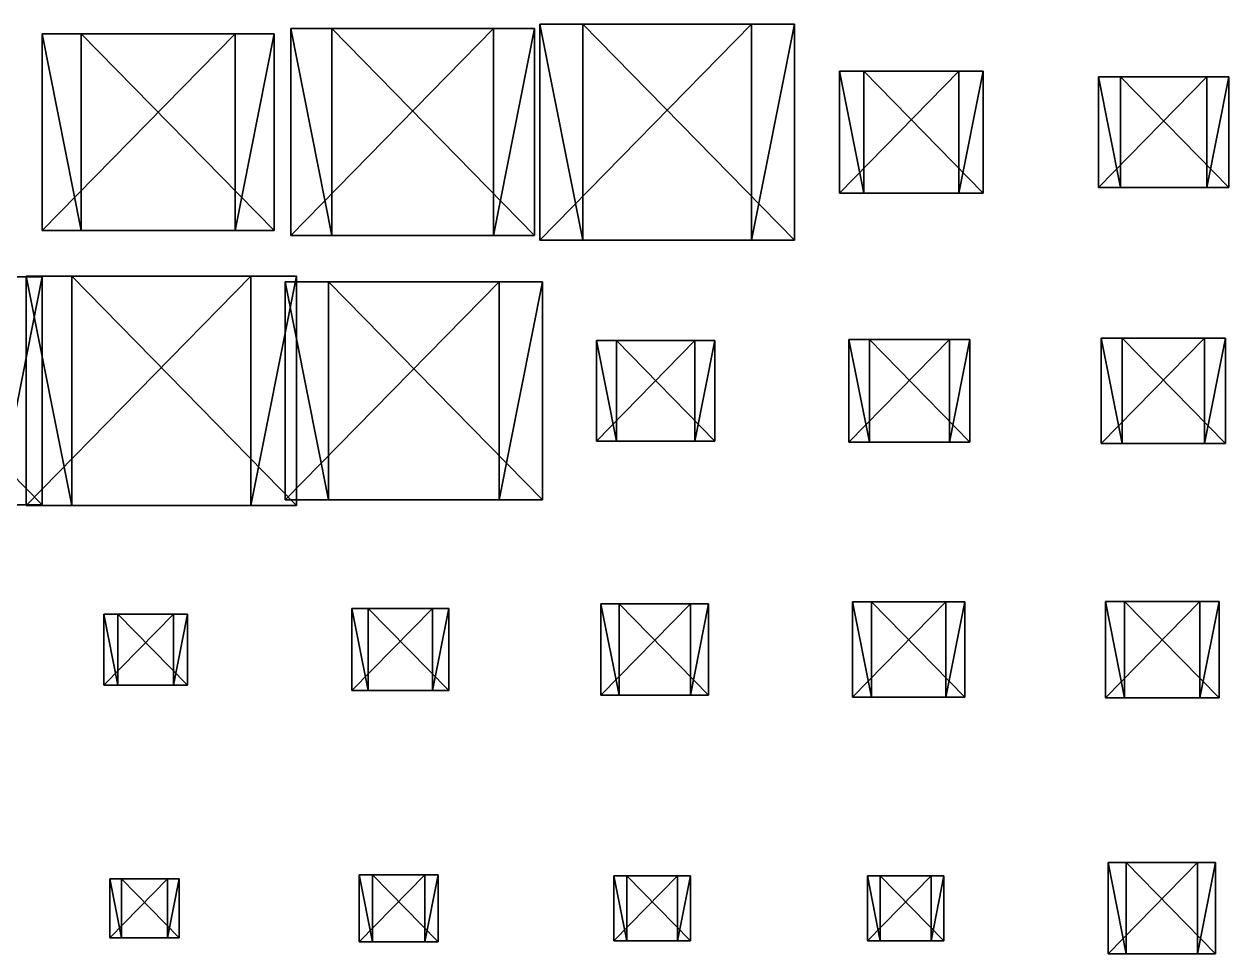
# Model space of a CAD drawing. Header units: metres. Extents: x -316 to 301, y -240 to 227.
# Drawn here: x -72.2 to 11.7, y -234.2 to -169.5 of the extents above; entities that cross this region are included whole.
import ezdxf

# ---------------------------------------------------------------- set-up
doc = ezdxf.new("R2010")
doc.units = ezdxf.units.M

msp = doc.modelspace()

# ---------------------------------------------------------------- linework, layer by layer
for points in [[(-70.91319, -183.84706, -466.1846), (-70.91319, -170.15294, -466.1846), (-57.492043, -170.15294, -468.90518), (-57.491943, -170.15283, -468.9051)], [(-68.19259, -183.84706, -452.76346), (-68.19259, -170.15294, -452.76346), (-70.91319, -170.15294, -466.1846), (-70.91309, -170.15283, -466.1845)], [(-70.91319, -170.15294, -466.1846), (-68.19259, -170.15294, -452.76346), (-54.771442, -170.15294, -455.48404), (-54.771343, -170.15283, -455.48395)], [(-54.771442, -170.15294, -455.48404), (-57.492043, -170.15294, -468.90518), (-70.91319, -170.15294, -466.1846), (-70.91309, -170.15283, -466.1845)], [(-57.492043, -170.15294, -468.90518), (-57.492043, -183.84706, -468.90518), (-70.91319, -183.84706, -466.1846), (-70.91309, -183.84695, -466.1845)], [(-70.91319, -170.15294, -466.1846), (-70.91319, -183.84706, -466.1846), (-68.19259, -183.84706, -452.76346), (-68.19249, -183.84695, -452.76337)], [(-54.771442, -183.84706, -455.48404), (-54.771442, -170.15294, -455.48404), (-68.19259, -170.15294, -452.76346), (-68.19249, -170.15283, -452.76337)], [(-68.19259, -170.15294, -452.76346), (-68.19259, -183.84706, -452.76346), (-54.771442, -183.84706, -455.48404), (-54.771343, -183.84695, -455.48395)], [(-57.492043, -183.84706, -468.90518), (-57.492043, -170.15294, -468.90518), (-54.771442, -170.15294, -455.48404), (-54.771343, -170.15283, -455.48395)], [(-54.771442, -170.15294, -455.48404), (-54.771442, -183.84706, -455.48404), (-57.492043, -183.84706, -468.90518), (-57.491943, -183.84695, -468.9051)], [(-53.617912, -184.2, -469.69052), (-53.617912, -169.8, -469.69052), (-39.50495, -169.8, -472.55136), (-39.504852, -169.7999, -472.55127)], [(-50.757072, -184.2, -455.57755), (-50.757072, -169.8, -455.57755), (-53.617912, -169.8, -469.69052), (-53.617813, -169.7999, -469.69043)], [(-53.617912, -169.8, -469.69052), (-50.757072, -169.8, -455.57755), (-36.64411, -169.8, -458.4384), (-36.644012, -169.7999, -458.4383)], [(-36.64411, -169.8, -458.4384), (-39.50495, -169.8, -472.55136), (-53.617912, -169.8, -469.69052), (-53.617813, -169.7999, -469.69043)], [(-39.50495, -169.8, -472.55136), (-39.50495, -184.2, -472.55136), (-53.617912, -184.2, -469.69052), (-53.617813, -184.19989, -469.69043)], [(-53.617912, -169.8, -469.69052), (-53.617912, -184.2, -469.69052), (-50.757072, -184.2, -455.57755), (-50.756973, -184.19989, -455.57745)], [(-36.64411, -184.2, -458.4384), (-36.64411, -169.8, -458.4384), (-50.757072, -169.8, -455.57755), (-50.756973, -169.7999, -455.57745)], [(-50.757072, -169.8, -455.57755), (-50.757072, -184.2, -455.57755), (-36.64411, -184.2, -458.4384), (-36.644012, -184.19989, -458.4383)], [(-39.50495, -184.2, -472.55136), (-39.50495, -169.8, -472.55136), (-36.64411, -169.8, -458.4384), (-36.644012, -169.7999, -458.4383)], [(-36.64411, -169.8, -458.4384), (-36.64411, -184.2, -458.4384), (-39.50495, -184.2, -472.55136), (-39.504852, -184.19989, -472.55127)], [(-36.288017, -184.51765, -473.20346), (-36.288017, -169.48235, -473.20346), (-21.552427, -169.48235, -476.19052), (-21.552328, -169.48224, -476.19043)], [(-33.300964, -184.51765, -458.46786), (-33.300964, -169.48235, -458.46786), (-36.288017, -169.48235, -473.20346), (-36.287918, -169.48224, -473.20337)], [(-36.288017, -169.48235, -473.20346), (-33.300964, -169.48235, -458.46786), (-18.565376, -169.48235, -461.45493), (-18.565277, -169.48224, -461.45483)], [(-18.565376, -169.48235, -461.45493), (-21.552427, -169.48235, -476.19052), (-36.288017, -169.48235, -473.20346), (-36.287918, -169.48224, -473.20337)], [(-21.552427, -169.48235, -476.19052), (-21.552427, -184.51765, -476.19052), (-36.288017, -184.51765, -473.20346), (-36.287918, -184.51755, -473.20337)], [(-36.288017, -169.48235, -473.20346), (-36.288017, -184.51765, -473.20346), (-33.300964, -184.51765, -458.46786), (-33.300865, -184.51755, -458.46777)], [(-18.565376, -184.51765, -461.45493), (-18.565376, -169.48235, -461.45493), (-33.300964, -169.48235, -458.46786), (-33.300865, -169.48224, -458.46777)], [(-33.300964, -169.48235, -458.46786), (-33.300964, -184.51765, -458.46786), (-18.565376, -184.51765, -461.45493), (-18.565277, -184.51755, -461.45483)], [(-21.552427, -184.51765, -476.19052), (-21.552427, -169.48235, -476.19052), (-18.565376, -169.48235, -461.45493), (-18.565277, -169.48224, -461.45483)], [(-18.565376, -169.48235, -461.45493), (-18.565376, -184.51765, -461.45493), (-21.552427, -184.51765, -476.19052), (-21.552328, -184.51755, -476.19043)], [(-15.429885, -181.23529, -477.4316), (-15.429885, -172.76471, -477.4316), (-7.1281443, -172.76471, -479.11444), (-7.128044, -172.7646, -479.11435)], [(-13.747039, -181.23529, -469.12988), (-13.747039, -172.76471, -469.12988), (-15.429885, -172.76471, -477.4316), (-15.429785, -172.7646, -477.43152)], [(-15.429885, -172.76471, -477.4316), (-13.747039, -172.76471, -469.12988), (-5.445298, -172.76471, -470.8127), (-5.445198, -172.7646, -470.81262)], [(-5.445298, -172.76471, -470.8127), (-7.1281443, -172.76471, -479.11444), (-15.429885, -172.76471, -477.4316), (-15.429785, -172.7646, -477.43152)], [(-7.1281443, -172.76471, -479.11444), (-7.1281443, -181.23529, -479.11444), (-15.429885, -181.23529, -477.4316), (-15.429785, -181.23518, -477.43152)], [(-15.429885, -172.76471, -477.4316), (-15.429885, -181.23529, -477.4316), (-13.747039, -181.23529, -469.12988), (-13.746939, -181.23518, -469.1298)], [(-5.445298, -181.23529, -470.8127), (-5.445298, -172.76471, -470.8127), (-13.747039, -172.76471, -469.12988), (-13.746939, -172.7646, -469.1298)], [(-13.747039, -172.76471, -469.12988), (-13.747039, -181.23529, -469.12988), (-5.445298, -181.23529, -470.8127), (-5.445198, -181.23518, -470.81262)], [(-7.1281443, -181.23529, -479.11444), (-7.1281443, -172.76471, -479.11444), (-5.445298, -172.76471, -470.8127), (-5.445198, -172.7646, -470.81262)], [(-5.445298, -172.76471, -470.8127), (-5.445298, -181.23529, -470.8127), (-7.1281443, -181.23529, -479.11444), (-7.128044, -181.23518, -479.11435)], [(2.5917983, -180.84706, -481.08478), (2.5917983, -173.15294, -481.08478), (10.132545, -173.15294, -482.61337), (10.132646, -173.15283, -482.61328)], [(4.1203837, -180.84706, -473.54404), (4.1203837, -173.15294, -473.54404), (2.5917983, -173.15294, -481.08478), (2.5918982, -173.15283, -481.0847)], [(2.5917983, -173.15294, -481.08478), (4.1203837, -173.15294, -473.54404), (11.661131, -173.15294, -475.07263), (11.661231, -173.15283, -475.07254)], [(11.661131, -173.15294, -475.07263), (10.132545, -173.15294, -482.61337), (2.5917983, -173.15294, -481.08478), (2.5918982, -173.15283, -481.0847)], [(10.132545, -173.15294, -482.61337), (10.132545, -180.84706, -482.61337), (2.5917983, -180.84706, -481.08478), (2.5918982, -180.84695, -481.0847)], [(2.5917983, -173.15294, -481.08478), (2.5917983, -180.84706, -481.08478), (4.1203837, -180.84706, -473.54404), (4.120484, -180.84695, -473.54395)], [(11.661131, -180.84706, -475.07263), (11.661131, -173.15294, -475.07263), (4.1203837, -173.15294, -473.54404), (4.120484, -173.15283, -473.54395)], [(4.1203837, -173.15294, -473.54404), (4.1203837, -180.84706, -473.54404), (11.661131, -180.84706, -475.07263), (11.661231, -180.84695, -475.07254)], [(10.132545, -180.84706, -482.61337), (10.132545, -173.15294, -482.61337), (11.661131, -173.15294, -475.07263), (11.661231, -173.15283, -475.07254)], [(11.661131, -173.15294, -475.07263), (11.661131, -180.84706, -475.07263), (10.132545, -180.84706, -482.61337), (10.132646, -180.84695, -482.61328)], [(4.1203837, -180.84706, -473.54404), (2.5917983, -180.84706, -481.08478), (10.132545, -180.84706, -482.61337), (10.132646, -180.84695, -482.61328)], [(10.132545, -180.84706, -482.61337), (11.661131, -180.84706, -475.07263), (4.1203837, -180.84706, -473.54404), (4.120484, -180.84695, -473.54395)], [(-13.747039, -181.23529, -469.12988), (-15.429885, -181.23529, -477.4316), (-7.1281443, -181.23529, -479.11444), (-7.128044, -181.23518, -479.11435)], [(-7.1281443, -181.23529, -479.11444), (-5.445298, -181.23529, -470.8127), (-13.747039, -181.23529, -469.12988), (-13.746939, -181.23518, -469.1298)], [(-68.19259, -183.84706, -452.76346), (-70.91319, -183.84706, -466.1846), (-57.492043, -183.84706, -468.90518), (-57.491943, -183.84695, -468.9051)], [(-57.492043, -183.84706, -468.90518), (-54.771442, -183.84706, -455.48404), (-68.19259, -183.84706, -452.76346), (-68.19249, -183.84695, -452.76337)], [(-50.757072, -184.2, -455.57755), (-53.617912, -184.2, -469.69052), (-39.50495, -184.2, -472.55136), (-39.504852, -184.19989, -472.55127)], [(-39.50495, -184.2, -472.55136), (-36.64411, -184.2, -458.4384), (-50.757072, -184.2, -455.57755), (-50.756973, -184.19989, -455.57745)], [(-33.300964, -184.51765, -458.46786), (-36.288017, -184.51765, -473.20346), (-21.552427, -184.51765, -476.19052), (-21.552328, -184.51755, -476.19043)], [(-21.552427, -184.51765, -476.19052), (-18.565376, -184.51765, -461.45493), (-33.300964, -184.51765, -458.46786), (-33.300865, -184.51755, -458.46777)], [(-89.62669, -187.05882, -462.39117), (-86.47136, -187.05882, -446.82544), (-70.905594, -187.05882, -449.98077), (-70.905495, -187.05872, -449.98068)], [(-70.905594, -187.05882, -449.98077), (-74.06093, -187.05882, -465.5465), (-89.62669, -187.05882, -462.39117), (-89.626595, -187.05872, -462.39108)], [(-70.905594, -202.94118, -449.98077), (-70.905594, -187.05882, -449.98077), (-86.47136, -187.05882, -446.82544), (-86.47126, -187.05872, -446.82535)], [(-86.47136, -187.05882, -446.82544), (-86.47136, -202.94118, -446.82544), (-70.905594, -202.94118, -449.98077), (-70.905495, -202.94107, -449.98068)], [(-74.06093, -202.94118, -465.5465), (-74.06093, -187.05882, -465.5465), (-70.905594, -187.05882, -449.98077), (-70.905495, -187.05872, -449.98068)], [(-70.905594, -187.05882, -449.98077), (-70.905594, -202.94118, -449.98077), (-74.06093, -202.94118, -465.5465), (-74.06083, -202.94107, -465.54642)], [(-72.0201, -202.97647, -465.9602), (-72.0201, -187.02353, -465.9602), (-56.38516, -187.02353, -469.12958), (-56.38506, -187.02342, -469.1295)], [(-68.850746, -202.97647, -450.32526), (-68.850746, -187.02353, -450.32526), (-72.0201, -187.02353, -465.9602), (-72.020004, -187.02342, -465.9601)], [(-72.0201, -187.02353, -465.9602), (-68.850746, -187.02353, -450.32526), (-53.215797, -187.02353, -453.49463), (-53.2157, -187.02342, -453.49454)], [(-53.215797, -187.02353, -453.49463), (-56.38516, -187.02353, -469.12958), (-72.0201, -187.02353, -465.9602), (-72.020004, -187.02342, -465.9601)], [(-56.38516, -187.02353, -469.12958), (-56.38516, -202.97647, -469.12958), (-72.0201, -202.97647, -465.9602), (-72.020004, -202.97636, -465.9601)], [(-72.0201, -187.02353, -465.9602), (-72.0201, -202.97647, -465.9602), (-68.850746, -202.97647, -450.32526), (-68.85065, -202.97636, -450.32516)], [(-53.215797, -202.97647, -453.49463), (-53.215797, -187.02353, -453.49463), (-68.850746, -187.02353, -450.32526), (-68.85065, -187.02342, -450.32516)], [(-68.850746, -187.02353, -450.32526), (-68.850746, -202.97647, -450.32526), (-53.215797, -202.97647, -453.49463), (-53.2157, -202.97636, -453.49454)], [(-56.38516, -202.97647, -469.12958), (-56.38516, -187.02353, -469.12958), (-53.215797, -187.02353, -453.49463), (-53.2157, -187.02342, -453.49454)], [(-53.215797, -187.02353, -453.49463), (-53.215797, -202.97647, -453.49463), (-56.38516, -202.97647, -469.12958), (-56.38506, -202.97636, -469.1295)], [(-53.99842, -202.58824, -469.61337), (-53.99842, -187.41176, -469.61337), (-39.124466, -187.41176, -472.62848), (-39.124367, -187.41165, -472.6284)], [(-50.983322, -202.58824, -454.73944), (-50.983322, -187.41176, -454.73944), (-53.99842, -187.41176, -469.61337), (-53.99832, -187.41165, -469.61328)], [(-53.99842, -187.41176, -469.61337), (-50.983322, -187.41176, -454.73944), (-36.109367, -187.41176, -457.75455), (-36.10927, -187.41165, -457.75446)], [(-36.109367, -187.41176, -457.75455), (-39.124466, -187.41176, -472.62848), (-53.99842, -187.41176, -469.61337), (-53.99832, -187.41165, -469.61328)], [(-39.124466, -187.41176, -472.62848), (-39.124466, -202.58824, -472.62848), (-53.99842, -202.58824, -469.61337), (-53.99832, -202.58813, -469.61328)], [(-53.99842, -187.41176, -469.61337), (-53.99842, -202.58824, -469.61337), (-50.983322, -202.58824, -454.73944), (-50.983223, -202.58813, -454.73935)], [(-36.109367, -202.58824, -457.75455), (-36.109367, -187.41176, -457.75455), (-50.983322, -187.41176, -454.73944), (-50.983223, -187.41165, -454.73935)], [(-50.983322, -187.41176, -454.73944), (-50.983322, -202.58824, -454.73944), (-36.109367, -202.58824, -457.75455), (-36.10927, -202.58813, -457.75446)], [(-39.124466, -202.58824, -472.62848), (-39.124466, -187.41176, -472.62848), (-36.109367, -187.41176, -457.75455), (-36.10927, -187.41165, -457.75446)], [(-36.109367, -187.41176, -457.75455), (-36.109367, -202.58824, -457.75455), (-39.124466, -202.58824, -472.62848), (-39.124367, -202.58813, -472.6284)], [(-32.344685, -198.49411, -474.0028), (-32.344685, -191.50589, -474.0028), (-25.49575, -191.50589, -475.39117), (-25.495651, -191.50578, -475.39108)], [(-30.956337, -198.49411, -467.15387), (-30.956337, -191.50589, -467.15387), (-32.344685, -191.50589, -474.0028), (-32.344585, -191.50578, -474.00272)], [(-32.344685, -191.50589, -474.0028), (-30.956337, -191.50589, -467.15387), (-24.107403, -191.50589, -468.54224), (-24.107304, -191.50578, -468.54214)], [(-24.107403, -191.50589, -468.54224), (-25.49575, -191.50589, -475.39117), (-32.344685, -191.50589, -474.0028), (-32.344585, -191.50578, -474.00272)], [(-25.49575, -191.50589, -475.39117), (-25.49575, -198.49411, -475.39117), (-32.344685, -198.49411, -474.0028), (-32.344585, -198.494, -474.00272)], [(-32.344685, -191.50589, -474.0028), (-32.344685, -198.49411, -474.0028), (-30.956337, -198.49411, -467.15387), (-30.956238, -198.494, -467.15378)], [(-24.107403, -198.49411, -468.54224), (-24.107403, -191.50589, -468.54224), (-30.956337, -191.50589, -467.15387), (-30.956238, -191.50578, -467.15378)], [(-30.956337, -191.50589, -467.15387), (-30.956337, -198.49411, -467.15387), (-24.107403, -198.49411, -468.54224), (-24.107304, -198.494, -468.54214)], [(-25.49575, -198.49411, -475.39117), (-25.49575, -191.50589, -475.39117), (-24.107403, -191.50589, -468.54224), (-24.107304, -191.50578, -468.54214)], [(-24.107403, -191.50589, -468.54224), (-24.107403, -198.49411, -468.54224), (-25.49575, -198.49411, -475.39117), (-25.495651, -198.494, -475.39108)], [(-14.772678, -198.56471, -477.56485), (-14.772678, -191.43529, -477.56485), (-7.78538, -191.43529, -478.98123), (-7.7852798, -191.43518, -478.98114)], [(-13.356283, -198.56471, -470.57755), (-13.356283, -191.43529, -470.57755), (-14.772678, -191.43529, -477.56485), (-14.772578, -191.43518, -477.56476)], [(-14.772678, -191.43529, -477.56485), (-13.356283, -191.43529, -470.57755), (-6.368984, -191.43529, -471.99393), (-6.368884, -191.43518, -471.99384)], [(-6.368984, -191.43529, -471.99393), (-7.78538, -191.43529, -478.98123), (-14.772678, -191.43529, -477.56485), (-14.772578, -191.43518, -477.56476)], [(-7.78538, -191.43529, -478.98123), (-7.78538, -198.56471, -478.98123), (-14.772678, -198.56471, -477.56485), (-14.772578, -198.5646, -477.56476)], [(-14.772678, -191.43529, -477.56485), (-14.772678, -198.56471, -477.56485), (-13.356283, -198.56471, -470.57755), (-13.356183, -198.5646, -470.57745)], [(-6.368984, -198.56471, -471.99393), (-6.368984, -191.43529, -471.99393), (-13.356283, -191.43529, -470.57755), (-13.356183, -191.43518, -470.57745)], [(-13.356283, -191.43529, -470.57755), (-13.356283, -198.56471, -470.57755), (-6.368984, -198.56471, -471.99393), (-6.368884, -198.5646, -471.99384)], [(-7.78538, -198.56471, -478.98123), (-7.78538, -191.43529, -478.98123), (-6.368984, -191.43529, -471.99393), (-6.368884, -191.43518, -471.99384)], [(-6.368984, -191.43529, -471.99393), (-6.368984, -198.56471, -471.99393), (-7.78538, -198.56471, -478.98123), (-7.7852798, -198.5646, -478.98114)], [(2.7647762, -198.6706, -481.11984), (2.7647762, -191.3294, -481.11984), (9.959619, -191.3294, -482.5783), (9.959719, -191.3293, -482.57822)], [(4.2232428, -198.6706, -473.925), (4.2232428, -191.3294, -473.925), (2.7647762, -191.3294, -481.11984), (2.7648761, -191.3293, -481.11975)], [(2.7647762, -191.3294, -481.11984), (4.2232428, -191.3294, -473.925), (11.418085, -191.3294, -475.38345), (11.418185, -191.3293, -475.38336)], [(11.418085, -191.3294, -475.38345), (9.959619, -191.3294, -482.5783), (2.7647762, -191.3294, -481.11984), (2.7648761, -191.3293, -481.11975)], [(9.959619, -191.3294, -482.5783), (9.959619, -198.6706, -482.5783), (2.7647762, -198.6706, -481.11984), (2.7648761, -198.67049, -481.11975)], [(2.7647762, -191.3294, -481.11984), (2.7647762, -198.6706, -481.11984), (4.2232428, -198.6706, -473.925), (4.223343, -198.67049, -473.9249)], [(11.418085, -198.6706, -475.38345), (11.418085, -191.3294, -475.38345), (4.2232428, -191.3294, -473.925), (4.223343, -191.3293, -473.9249)], [(4.2232428, -191.3294, -473.925), (4.2232428, -198.6706, -473.925), (11.418085, -198.6706, -475.38345), (11.418185, -198.67049, -475.38336)], [(9.959619, -198.6706, -482.5783), (9.959619, -191.3294, -482.5783), (11.418085, -191.3294, -475.38345), (11.418185, -191.3293, -475.38336)], [(11.418085, -191.3294, -475.38345), (11.418085, -198.6706, -475.38345), (9.959619, -198.6706, -482.5783), (9.959719, -198.67049, -482.57822)], [(-30.956337, -198.49411, -467.15387), (-32.344685, -198.49411, -474.0028), (-25.49575, -198.49411, -475.39117), (-25.495651, -198.494, -475.39108)], [(-25.49575, -198.49411, -475.39117), (-24.107403, -198.49411, -468.54224), (-30.956337, -198.49411, -467.15387), (-30.956238, -198.494, -467.15378)], [(-13.356283, -198.56471, -470.57755), (-14.772678, -198.56471, -477.56485), (-7.78538, -198.56471, -478.98123), (-7.7852798, -198.5646, -478.98114)], [(-7.78538, -198.56471, -478.98123), (-6.368984, -198.56471, -471.99393), (-13.356283, -198.56471, -470.57755), (-13.356183, -198.5646, -470.57745)], [(4.2232428, -198.6706, -473.925), (2.7647762, -198.6706, -481.11984), (9.959619, -198.6706, -482.5783), (9.959719, -198.67049, -482.57822)], [(9.959619, -198.6706, -482.5783), (11.418085, -198.6706, -475.38345), (4.2232428, -198.6706, -473.925), (4.223343, -198.67049, -473.9249)], [(-50.983322, -202.58824, -454.73944), (-53.99842, -202.58824, -469.61337), (-39.124466, -202.58824, -472.62848), (-39.124367, -202.58813, -472.6284)], [(-39.124466, -202.58824, -472.62848), (-36.109367, -202.58824, -457.75455), (-50.983322, -202.58824, -454.73944), (-50.983223, -202.58813, -454.73935)], [(-74.06093, -202.94118, -465.5465), (-70.905594, -202.94118, -449.98077), (-86.47136, -202.94118, -446.82544), (-86.47126, -202.94107, -446.82535)], [(-68.850746, -202.97647, -450.32526), (-72.0201, -202.97647, -465.9602), (-56.38516, -202.97647, -469.12958), (-56.38506, -202.97636, -469.1295)], [(-56.38516, -202.97647, -469.12958), (-53.215797, -202.97647, -453.49463), (-68.850746, -202.97647, -450.32526), (-68.85065, -202.97636, -450.32516)], [(-49.363266, -215.85883, -470.55298), (-49.363266, -210.14117, -470.55298), (-43.759594, -210.14117, -471.6889), (-43.759495, -210.14107, -471.6888)], [(-48.227345, -215.85883, -464.94928), (-48.227345, -210.14117, -464.94928), (-49.363266, -210.14117, -470.55298), (-49.363167, -210.14107, -470.5529)], [(-49.363266, -210.14117, -470.55298), (-48.227345, -210.14117, -464.94928), (-42.623672, -210.14117, -466.0852), (-42.623573, -210.14107, -466.0851)], [(-42.623672, -210.14117, -466.0852), (-43.759594, -210.14117, -471.6889), (-49.363266, -210.14117, -470.55298), (-49.363167, -210.14107, -470.5529)], [(-43.759594, -210.14117, -471.6889), (-43.759594, -215.85883, -471.6889), (-49.363266, -215.85883, -470.55298), (-49.363167, -215.85872, -470.5529)], [(-49.363266, -210.14117, -470.55298), (-49.363266, -215.85883, -470.55298), (-48.227345, -215.85883, -464.94928), (-48.227245, -215.85872, -464.9492)], [(-42.623672, -215.85883, -466.0852), (-42.623672, -210.14117, -466.0852), (-48.227345, -210.14117, -464.94928), (-48.227245, -210.14107, -464.9492)], [(-48.227345, -210.14117, -464.94928), (-48.227345, -215.85883, -464.94928), (-42.623672, -215.85883, -466.0852), (-42.623573, -215.85872, -466.0851)], [(-43.759594, -215.85883, -471.6889), (-43.759594, -210.14117, -471.6889), (-42.623672, -210.14117, -466.0852), (-42.623573, -210.14107, -466.0851)], [(-42.623672, -210.14117, -466.0852), (-42.623672, -215.85883, -466.0852), (-43.759594, -215.85883, -471.6889), (-43.759495, -215.85872, -471.6888)], [(-32.033375, -216.17647, -474.06592), (-32.033375, -209.82353, -474.06592), (-25.807068, -209.82353, -475.32806), (-25.806969, -209.82343, -475.32797)], [(-30.77124, -216.17647, -467.8396), (-30.77124, -209.82353, -467.8396), (-32.033375, -209.82353, -474.06592), (-32.033276, -209.82343, -474.06583)], [(-32.033375, -209.82353, -474.06592), (-30.77124, -209.82353, -467.8396), (-24.544933, -209.82353, -469.10175), (-24.544834, -209.82343, -469.10165)], [(-24.544933, -209.82353, -469.10175), (-25.807068, -209.82353, -475.32806), (-32.033375, -209.82353, -474.06592), (-32.033276, -209.82343, -474.06583)], [(-25.807068, -209.82353, -475.32806), (-25.807068, -216.17647, -475.32806), (-32.033375, -216.17647, -474.06592), (-32.033276, -216.17636, -474.06583)], [(-32.033375, -209.82353, -474.06592), (-32.033375, -216.17647, -474.06592), (-30.77124, -216.17647, -467.8396), (-30.771141, -216.17636, -467.8395)], [(-24.544933, -216.17647, -469.10175), (-24.544933, -209.82353, -469.10175), (-30.77124, -209.82353, -467.8396), (-30.771141, -209.82343, -467.8395)], [(-30.77124, -209.82353, -467.8396), (-30.77124, -216.17647, -467.8396), (-24.544933, -216.17647, -469.10175), (-24.544834, -216.17636, -469.10165)], [(-25.807068, -216.17647, -475.32806), (-25.807068, -209.82353, -475.32806), (-24.544933, -209.82353, -469.10175), (-24.544834, -209.82343, -469.10165)], [(-24.544933, -209.82353, -469.10175), (-24.544933, -216.17647, -469.10175), (-25.807068, -216.17647, -475.32806), (-25.806969, -216.17636, -475.32797)], [(-14.530533, -216.31764, -477.61392), (-14.530533, -209.68236, -477.61392), (-8.027503, -209.68236, -478.93216), (-8.027403, -209.68225, -478.93207)], [(-13.212304, -216.31764, -471.11087), (-13.212304, -209.68236, -471.11087), (-14.530533, -209.68236, -477.61392), (-14.530433, -209.68225, -477.61383)], [(-14.530533, -209.68236, -477.61392), (-13.212304, -209.68236, -471.11087), (-6.709274, -209.68236, -472.4291), (-6.7091737, -209.68225, -472.42902)], [(-6.709274, -209.68236, -472.4291), (-8.027503, -209.68236, -478.93216), (-14.530533, -209.68236, -477.61392), (-14.530433, -209.68225, -477.61383)], [(-8.027503, -209.68236, -478.93216), (-8.027503, -216.31764, -478.93216), (-14.530533, -216.31764, -477.61392), (-14.530433, -216.31754, -477.61383)], [(-14.530533, -209.68236, -477.61392), (-14.530533, -216.31764, -477.61392), (-13.212304, -216.31764, -471.11087), (-13.212204, -216.31754, -471.11078)], [(-6.709274, -216.31764, -472.4291), (-6.709274, -209.68236, -472.4291), (-13.212304, -209.68236, -471.11087), (-13.212204, -209.68225, -471.11078)], [(-13.212304, -209.68236, -471.11087), (-13.212304, -216.31764, -471.11087), (-6.709274, -216.31764, -472.4291), (-6.7091737, -216.31754, -472.42902)], [(-8.027503, -216.31764, -478.93216), (-8.027503, -209.68236, -478.93216), (-6.709274, -209.68236, -472.4291), (-6.7091737, -209.68225, -472.42902)], [(-6.709274, -209.68236, -472.4291), (-6.709274, -216.31764, -472.4291), (-8.027503, -216.31764, -478.93216), (-8.027403, -216.31754, -478.93207)], [(3.076088, -216.35294, -481.18295), (3.076088, -209.64706, -481.18295), (9.648299, -209.64706, -482.51523), (9.648399, -209.64696, -482.51514)], [(4.4083414, -216.35294, -474.61075), (4.4083414, -209.64706, -474.61075), (3.076088, -209.64706, -481.18295), (3.0761878, -209.64696, -481.18286)], [(3.076088, -209.64706, -481.18295), (4.4083414, -209.64706, -474.61075), (10.980553, -209.64706, -475.94302), (10.980653, -209.64696, -475.94293)], [(10.980553, -209.64706, -475.94302), (9.648299, -209.64706, -482.51523), (3.076088, -209.64706, -481.18295), (3.0761878, -209.64696, -481.18286)], [(9.648299, -209.64706, -482.51523), (9.648299, -216.35294, -482.51523), (3.076088, -216.35294, -481.18295), (3.0761878, -216.35283, -481.18286)], [(3.076088, -209.64706, -481.18295), (3.076088, -216.35294, -481.18295), (4.4083414, -216.35294, -474.61075), (4.4084415, -216.35283, -474.61066)], [(10.980553, -216.35294, -475.94302), (10.980553, -209.64706, -475.94302), (4.4083414, -209.64706, -474.61075), (4.4084415, -209.64696, -474.61066)], [(4.4083414, -209.64706, -474.61075), (4.4083414, -216.35294, -474.61075), (10.980553, -216.35294, -475.94302), (10.980653, -216.35283, -475.94293)], [(9.648299, -216.35294, -482.51523), (9.648299, -209.64706, -482.51523), (10.980553, -209.64706, -475.94302), (10.980653, -209.64696, -475.94293)], [(10.980553, -209.64706, -475.94302), (10.980553, -216.35294, -475.94302), (9.648299, -216.35294, -482.51523), (9.648399, -216.35283, -482.51514)], [(-66.62396, -215.47058, -467.05408), (-66.62396, -210.52942, -467.05408), (-61.78128, -210.52942, -468.03574), (-61.78118, -210.52931, -468.03564)], [(-65.6423, -215.47058, -462.2114), (-65.6423, -210.52942, -462.2114), (-66.62396, -210.52942, -467.05408), (-66.62386, -210.52931, -467.054)], [(-66.62396, -210.52942, -467.05408), (-65.6423, -210.52942, -462.2114), (-60.79962, -210.52942, -463.19305), (-60.799522, -210.52931, -463.19296)], [(-60.79962, -210.52942, -463.19305), (-61.78128, -210.52942, -468.03574), (-66.62396, -210.52942, -467.05408), (-66.62386, -210.52931, -467.054)], [(-61.78128, -210.52942, -468.03574), (-61.78128, -215.47058, -468.03574), (-66.62396, -215.47058, -467.05408), (-66.62386, -215.47047, -467.054)], [(-66.62396, -210.52942, -467.05408), (-66.62396, -215.47058, -467.05408), (-65.6423, -215.47058, -462.2114), (-65.642204, -215.47047, -462.2113)], [(-60.79962, -215.47058, -463.19305), (-60.79962, -210.52942, -463.19305), (-65.6423, -210.52942, -462.2114), (-65.642204, -210.52931, -462.2113)], [(-65.6423, -210.52942, -462.2114), (-65.6423, -215.47058, -462.2114), (-60.79962, -215.47058, -463.19305), (-60.799522, -215.47047, -463.19296)], [(-61.78128, -215.47058, -468.03574), (-61.78128, -210.52942, -468.03574), (-60.79962, -210.52942, -463.19305), (-60.799522, -210.52931, -463.19296)], [(-60.79962, -210.52942, -463.19305), (-60.79962, -215.47058, -463.19305), (-61.78128, -215.47058, -468.03574), (-61.78118, -215.47047, -468.03564)], [(-65.6423, -215.47058, -462.2114), (-66.62396, -215.47058, -467.05408), (-61.78128, -215.47058, -468.03574), (-61.78118, -215.47047, -468.03564)], [(-61.78128, -215.47058, -468.03574), (-60.79962, -215.47058, -463.19305), (-65.6423, -215.47058, -462.2114), (-65.642204, -215.47047, -462.2113)], [(-48.227345, -215.85883, -464.94928), (-49.363266, -215.85883, -470.55298), (-43.759594, -215.85883, -471.6889), (-43.759495, -215.85872, -471.6888)], [(-43.759594, -215.85883, -471.6889), (-42.623672, -215.85883, -466.0852), (-48.227345, -215.85883, -464.94928), (-48.227245, -215.85872, -464.9492)], [(-30.77124, -216.17647, -467.8396), (-32.033375, -216.17647, -474.06592), (-25.807068, -216.17647, -475.32806), (-25.806969, -216.17636, -475.32797)], [(-25.807068, -216.17647, -475.32806), (-24.544933, -216.17647, -469.10175), (-30.77124, -216.17647, -467.8396), (-30.771141, -216.17636, -467.8395)], [(-13.212304, -216.31764, -471.11087), (-14.530533, -216.31764, -477.61392), (-8.027503, -216.31764, -478.93216), (-8.027403, -216.31754, -478.93207)], [(-8.027503, -216.31764, -478.93216), (-6.709274, -216.31764, -472.4291), (-13.212304, -216.31764, -471.11087), (-13.212204, -216.31754, -471.11078)], [(4.4083414, -216.35294, -474.61075), (3.076088, -216.35294, -481.18295), (9.648299, -216.35294, -482.51523), (9.648399, -216.35283, -482.51514)], [(9.648299, -216.35294, -482.51523), (10.980553, -216.35294, -475.94302), (4.4083414, -216.35294, -474.61075), (4.4084415, -216.35283, -474.61066)], [(3.2490354, -234.17647, -481.21802), (3.2490354, -227.82353, -481.21802), (9.475342, -227.82353, -482.48016), (9.475442, -227.82343, -482.48007)], [(4.51117, -234.17647, -474.9917), (4.51117, -227.82353, -474.9917), (3.2490354, -227.82353, -481.21802), (3.2491353, -227.82343, -481.21793)], [(3.2490354, -227.82353, -481.21802), (4.51117, -227.82353, -474.9917), (10.737476, -227.82353, -476.25385), (10.7375765, -227.82343, -476.25375)], [(10.737476, -227.82353, -476.25385), (9.475342, -227.82353, -482.48016), (3.2490354, -227.82353, -481.21802), (3.2491353, -227.82343, -481.21793)], [(9.475342, -227.82353, -482.48016), (9.475342, -234.17647, -482.48016), (3.2490354, -234.17647, -481.21802), (3.2491353, -234.17636, -481.21793)], [(3.2490354, -227.82353, -481.21802), (3.2490354, -234.17647, -481.21802), (4.51117, -234.17647, -474.9917), (4.51127, -234.17636, -474.9916)], [(10.737476, -234.17647, -476.25385), (10.737476, -227.82353, -476.25385), (4.51117, -227.82353, -474.9917), (4.51127, -227.82343, -474.9916)], [(4.51117, -227.82353, -474.9917), (4.51117, -234.17647, -474.9917), (10.737476, -234.17647, -476.25385), (10.7375765, -234.17636, -476.25375)], [(9.475342, -234.17647, -482.48016), (9.475342, -227.82353, -482.48016), (10.737476, -227.82353, -476.25385), (10.7375765, -227.82343, -476.25375)], [(10.737476, -227.82353, -476.25385), (10.737476, -234.17647, -476.25385), (9.475342, -234.17647, -482.48016), (9.475442, -234.17636, -482.48007)], [(-48.844425, -233.3294, -470.65814), (-48.844425, -228.6706, -470.65814), (-44.27847, -228.6706, -471.5837), (-44.27837, -228.67049, -471.58362)], [(-47.918858, -233.3294, -466.0922), (-47.918858, -228.6706, -466.0922), (-48.844425, -228.6706, -470.65814), (-48.844326, -228.67049, -470.65805)], [(-48.844425, -228.6706, -470.65814), (-47.918858, -228.6706, -466.0922), (-43.3529, -228.6706, -467.01776), (-43.352802, -228.67049, -467.01767)], [(-43.3529, -228.6706, -467.01776), (-44.27847, -228.6706, -471.5837), (-48.844425, -228.6706, -470.65814), (-48.844326, -228.67049, -470.65805)], [(-44.27847, -228.6706, -471.5837), (-44.27847, -233.3294, -471.5837), (-48.844425, -233.3294, -470.65814), (-48.844326, -233.3293, -470.65805)], [(-48.844425, -228.6706, -470.65814), (-48.844425, -233.3294, -470.65814), (-47.918858, -233.3294, -466.0922), (-47.91876, -233.3293, -466.0921)], [(-43.3529, -233.3294, -467.01776), (-43.3529, -228.6706, -467.01776), (-47.918858, -228.6706, -466.0922), (-47.91876, -228.67049, -466.0921)], [(-47.918858, -228.6706, -466.0922), (-47.918858, -233.3294, -466.0922), (-43.3529, -233.3294, -467.01776), (-43.352802, -233.3293, -467.01767)], [(-44.27847, -233.3294, -471.5837), (-44.27847, -228.6706, -471.5837), (-43.3529, -228.6706, -467.01776), (-43.352802, -228.67049, -467.01767)], [(-43.3529, -228.6706, -467.01776), (-43.3529, -233.3294, -467.01776), (-44.27847, -233.3294, -471.5837), (-44.27837, -233.3293, -471.58362)], [(-31.134022, -233.25882, -474.24823), (-31.134022, -228.74118, -474.24823), (-26.706427, -228.74118, -475.14575), (-26.706327, -228.74107, -475.14566)], [(-30.236506, -233.25882, -469.82062), (-30.236506, -228.74118, -469.82062), (-31.134022, -228.74118, -474.24823), (-31.133923, -228.74107, -474.24814)], [(-31.134022, -228.74118, -474.24823), (-30.236506, -228.74118, -469.82062), (-25.80891, -228.74118, -470.71814), (-25.808811, -228.74107, -470.71805)], [(-25.80891, -228.74118, -470.71814), (-26.706427, -228.74118, -475.14575), (-31.134022, -228.74118, -474.24823), (-31.133923, -228.74107, -474.24814)], [(-26.706427, -228.74118, -475.14575), (-26.706427, -233.25882, -475.14575), (-31.134022, -233.25882, -474.24823), (-31.133923, -233.25871, -474.24814)], [(-31.134022, -228.74118, -474.24823), (-31.134022, -233.25882, -474.24823), (-30.236506, -233.25882, -469.82062), (-30.236406, -233.25871, -469.82053)], [(-25.80891, -233.25882, -470.71814), (-25.80891, -228.74118, -470.71814), (-30.236506, -228.74118, -469.82062), (-30.236406, -228.74107, -469.82053)], [(-30.236506, -228.74118, -469.82062), (-30.236506, -233.25882, -469.82062), (-25.80891, -233.25882, -470.71814), (-25.808811, -233.25871, -470.71805)], [(-26.706427, -233.25882, -475.14575), (-26.706427, -228.74118, -475.14575), (-25.80891, -228.74118, -470.71814), (-25.808811, -228.74107, -470.71805)], [(-25.80891, -228.74118, -470.71814), (-25.80891, -233.25882, -470.71814), (-26.706427, -233.25882, -475.14575), (-26.706327, -233.25871, -475.14566)], [(-13.492818, -233.25882, -477.82428), (-13.492818, -228.74118, -477.82428), (-9.065223, -228.74118, -478.7218), (-9.065123, -228.74107, -478.7217)], [(-12.5953, -233.25882, -473.39667), (-12.5953, -228.74118, -473.39667), (-13.492818, -228.74118, -477.82428), (-13.492718, -228.74107, -477.8242)], [(-13.492818, -228.74118, -477.82428), (-12.5953, -228.74118, -473.39667), (-8.167705, -228.74118, -474.2942), (-8.167604, -228.74107, -474.2941)], [(-8.167705, -228.74118, -474.2942), (-9.065223, -228.74118, -478.7218), (-13.492818, -228.74118, -477.82428), (-13.492718, -228.74107, -477.8242)], [(-9.065223, -228.74118, -478.7218), (-9.065223, -233.25882, -478.7218), (-13.492818, -233.25882, -477.82428), (-13.492718, -233.25871, -477.8242)], [(-13.492818, -228.74118, -477.82428), (-13.492818, -233.25882, -477.82428), (-12.5953, -233.25882, -473.39667), (-12.5952, -233.25871, -473.39658)], [(-8.167705, -233.25882, -474.2942), (-8.167705, -228.74118, -474.2942), (-12.5953, -228.74118, -473.39667), (-12.5952, -228.74107, -473.39658)], [(-12.5953, -228.74118, -473.39667), (-12.5953, -233.25882, -473.39667), (-8.167705, -233.25882, -474.2942), (-8.167604, -233.25871, -474.2941)], [(-9.065223, -233.25882, -478.7218), (-9.065223, -228.74118, -478.7218), (-8.167705, -228.74118, -474.2942), (-8.167604, -228.74107, -474.2941)], [(-8.167705, -228.74118, -474.2942), (-8.167705, -233.25882, -474.2942), (-9.065223, -233.25882, -478.7218), (-9.065123, -233.25871, -478.7217)], [(-66.20887, -233.04706, -467.1382), (-66.20887, -228.95294, -467.1382), (-62.19636, -228.95294, -467.95157), (-62.196262, -228.95284, -467.95148)], [(-65.39549, -233.04706, -463.1257), (-65.39549, -228.95294, -463.1257), (-66.20887, -228.95294, -467.1382), (-66.20877, -228.95284, -467.13812)], [(-66.20887, -228.95294, -467.1382), (-65.39549, -228.95294, -463.1257), (-61.382988, -228.95294, -463.93906), (-61.38289, -228.95284, -463.93896)], [(-61.382988, -228.95294, -463.93906), (-62.19636, -228.95294, -467.95157), (-66.20887, -228.95294, -467.1382), (-66.20877, -228.95284, -467.13812)], [(-62.19636, -228.95294, -467.95157), (-62.19636, -233.04706, -467.95157), (-66.20887, -233.04706, -467.1382), (-66.20877, -233.04695, -467.13812)], [(-66.20887, -228.95294, -467.1382), (-66.20887, -233.04706, -467.1382), (-65.39549, -233.04706, -463.1257), (-65.39539, -233.04695, -463.1256)], [(-61.382988, -233.04706, -463.93906), (-61.382988, -228.95294, -463.93906), (-65.39549, -228.95294, -463.1257), (-65.39539, -228.95284, -463.1256)], [(-65.39549, -228.95294, -463.1257), (-65.39549, -233.04706, -463.1257), (-61.382988, -233.04706, -463.93906), (-61.38289, -233.04695, -463.93896)], [(-62.19636, -233.04706, -467.95157), (-62.19636, -228.95294, -467.95157), (-61.382988, -228.95294, -463.93906), (-61.38289, -228.95284, -463.93896)], [(-61.382988, -228.95294, -463.93906), (-61.382988, -233.04706, -463.93906), (-62.19636, -233.04706, -467.95157), (-62.196262, -233.04695, -467.95148)], [(-65.39549, -233.04706, -463.1257), (-66.20887, -233.04706, -467.1382), (-62.19636, -233.04706, -467.95157), (-62.196262, -233.04695, -467.95148)], [(-62.19636, -233.04706, -467.95157), (-61.382988, -233.04706, -463.93906), (-65.39549, -233.04706, -463.1257), (-65.39539, -233.04695, -463.1256)], [(-47.918858, -233.3294, -466.0922), (-48.844425, -233.3294, -470.65814), (-44.27847, -233.3294, -471.5837), (-44.27837, -233.3293, -471.58362)], [(-44.27847, -233.3294, -471.5837), (-43.3529, -233.3294, -467.01776), (-47.918858, -233.3294, -466.0922), (-47.91876, -233.3293, -466.0921)], [(-30.236506, -233.25882, -469.82062), (-31.134022, -233.25882, -474.24823), (-26.706427, -233.25882, -475.14575), (-26.706327, -233.25871, -475.14566)], [(-26.706427, -233.25882, -475.14575), (-25.80891, -233.25882, -470.71814), (-30.236506, -233.25882, -469.82062), (-30.236406, -233.25871, -469.82053)], [(-12.5953, -233.25882, -473.39667), (-13.492818, -233.25882, -477.82428), (-9.065223, -233.25882, -478.7218), (-9.065123, -233.25871, -478.7217)], [(-9.065223, -233.25882, -478.7218), (-8.167705, -233.25882, -474.2942), (-12.5953, -233.25882, -473.39667), (-12.5952, -233.25871, -473.39658)], [(4.51117, -234.17647, -474.9917), (3.2490354, -234.17647, -481.21802), (9.475342, -234.17647, -482.48016), (9.475442, -234.17636, -482.48007)], [(9.475342, -234.17647, -482.48016), (10.737476, -234.17647, -476.25385), (4.51117, -234.17647, -474.9917), (4.51127, -234.17636, -474.9916)]]:
    msp.add_3dface(points)

doc.saveas('drawing.dxf')
